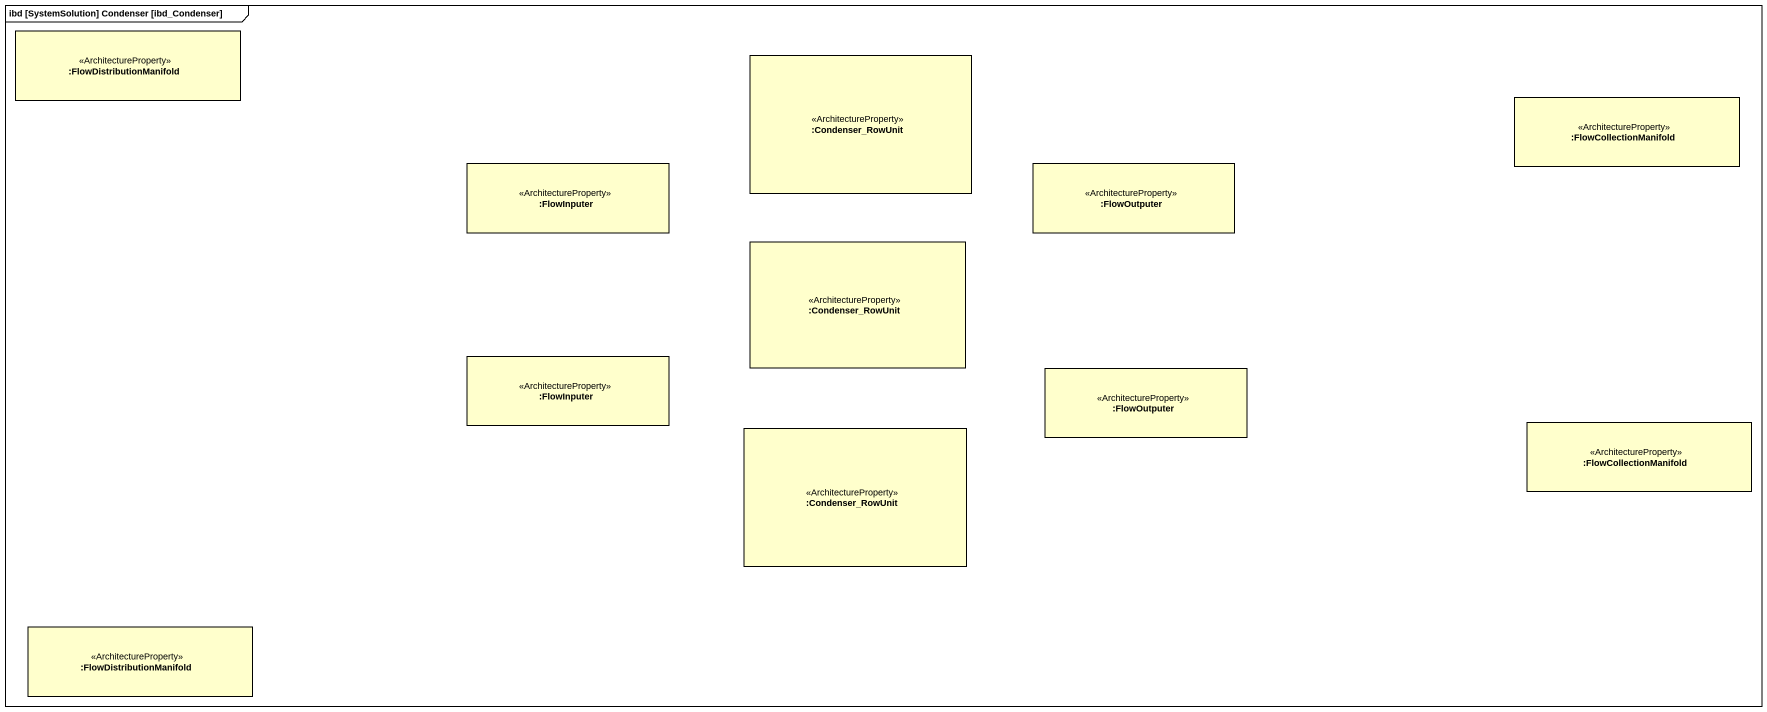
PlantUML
@startuml
mainframe ibd [SystemSolution] Condenser [ibd_Condenser]
rectangle ":FlowDistributionManifold" as FlowDistributionManifold <<ArchitectureProperty>>
rectangle ":Condenser_RowUnit" as Condenser_RowUnit <<ArchitectureProperty>>
rectangle ":FlowCollectionManifold" as FlowCollectionManifold <<ArchitectureProperty>>
rectangle ":FlowInputer" as FlowInputer <<ArchitectureProperty>>
rectangle ":FlowOutputer" as FlowOutputer <<ArchitectureProperty>>
rectangle ":Condenser_RowUnit" as Condenser_RowUnit_2 <<ArchitectureProperty>>
rectangle ":FlowInputer" as FlowInputer_2 <<ArchitectureProperty>>
rectangle ":FlowOutputer" as FlowOutputer_2 <<ArchitectureProperty>>
rectangle ":Condenser_RowUnit" as Condenser_RowUnit_3 <<ArchitectureProperty>>
rectangle ":FlowCollectionManifold" as FlowCollectionManifold_2 <<ArchitectureProperty>>
rectangle ":FlowDistributionManifold" as FlowDistributionManifold_2 <<ArchitectureProperty>>
@enduml
